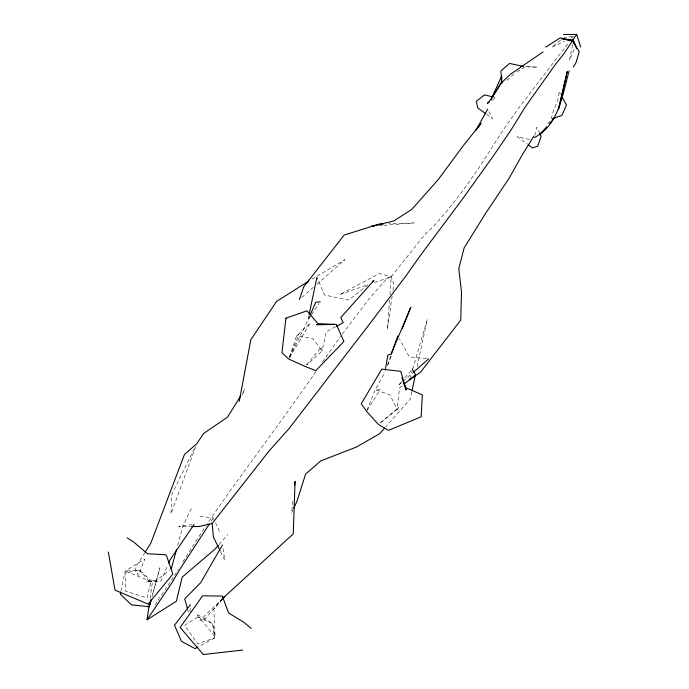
<?xml version="1.0" encoding="UTF-8"?>
<svg xmlns="http://www.w3.org/2000/svg" width="689" height="689" viewBox="0 0 689 689"><rect width="100%" height="100%" fill="white"/><g stroke="black" fill="none" stroke-linecap="round" stroke-linejoin="round"><path stroke-width="0.52" stroke-dasharray="3.44 2.58" d="M190.035 611.823L190.233 607.758M389.552 299.973L387.399 329.618L392.187 295.745M389.94 294.677L391.249 276.685L425.793 233.39L433.002 227.017L446.816 211.178L461.888 191.99L477.529 169.976L502.023 131.754L517.542 109.508L569.39 41.805M551.57 118.861C552.208 109.198 559.657 101.516 558.934 91.336L560.441 94.057M292.868 501.299L291.602 512.831L292.911 510.032M150.09 598.491L152.2 583.592L169.572 570.328M392.937 290.457L393.841 284.109L391.249 276.685L379.363 273.55L339.462 294.651L367.9 284.79M308.896 315.691L308.035 319.834L289.208 358.073M212.953 519.773L213.34 517.913L197.631 516.121M120.954 590.938L125.165 571.086L144.862 558.96L138.325 575.453L134.958 568.459L144.63 552.983M411.815 391.714L410.256 399.034L386.081 426.422M417.172 366.617L427.206 319.55L412.496 369.692M534.845 135.544L536.714 127.224L539.358 132.676M572.533 44.88L569.45 60.244L574.695 47.98M156.575 580.043L159.882 567.805L152.036 596.493L156.575 580.043L146.266 581.413L160.77 581.421L167.815 564.963M177.65 545.404L182.964 525.853L191.447 508.129M409.791 378.898L412.194 370.716M289.414 357.031L296.52 336.025L310.3 322.9L289.277 358.125M387.459 365.127L390.672 356.084M195.685 446.687L170.975 513.891L171.931 494.194L195.383 446.541M387.735 365.179L391.714 355.205M366.901 410.274L375.221 389.776L384.953 372.172M289.552 357.083L298.862 334.63L296.52 336.025L312.78 338.532L322.056 350.994L306.674 365.075M309.757 315.915L308.035 319.834L310.937 315.562M242.166 395.012L244.681 389.509L241.917 393.962M155.413 604.864L157.497 601.144M174.541 575.496L178.399 569.192M182.809 561.983L205.778 525.793M367.073 410.351L380.095 389.845L375.221 389.776L389.896 394.78L397.183 409.447L380.07 423.158M211.015 521.487L213.34 517.913M158.014 600.214L173.99 576.4M315.993 371.655L286.633 413.159L228.447 493.169L206.958 524.045M322.504 362.001L340.461 336.533M311.514 314.701L319.067 303.582M547.824 123.848L550.322 120.523M342.312 334.044L368.641 299.362L386.598 278.83L391.249 276.685L373.989 282.671M306.493 364.86L321.427 347.049L322.056 350.994L326.319 331.728L335.707 326.698M222.495 599.025L213.84 609.283L215.097 636.688L214.46 638.031L198.751 646.592M401.575 381.672L398.225 385.625L402.221 382.102M404.925 377.718L410.963 370.613M218.99 544.577L227.74 534.604M222.358 599.077L204.53 619.204L199.888 620.358L222.185 598.879M506.846 80.346L515.139 73.034M403.022 381.396L412.625 372.947M301.748 297.467L313.762 286.951M316.974 284.144L345.017 259.598L310.455 280.07M380.061 423.106L398.707 407.466L397.183 409.447L399.474 387.95L402.677 385.34M560.562 40.143L551.7 47.3L564.472 41.237M368.038 285.005L348.591 300.059L324.571 295.013L316.897 277.357M491.731 100.465L496.037 97.554L494.099 97.115M516.879 72L525.311 66.807L537.334 67.143L524.019 66.549M570.836 38.05L574.471 36.233L563.783 37.542M192.085 524.656L178.649 526.62L190.414 526.568M378.597 225.777L382.783 225.441M383.833 225.355L414.201 222.926L388.76 223.787M426.5 358.642L409.412 356.902L399.336 338.695M529.376 139.471L517.25 136.672L527.438 144.165M486.494 114.271L492.583 118.68L488.716 111.024M220.489 551.544L224.735 560.235L222.909 548.048M215.528 522.727L219.894 532.364M187.847 610.118L188.416 612.159M150.633 582.799L147.084 597.94L125.432 591.059L125.217 572.929L139.531 570.216L152.898 582.205L125.165 571.086L139.531 570.216L150.633 582.799M197.579 617.043L184.686 625.362L197.605 643.707L214.46 638.031L212.677 623.579L196.425 613.951L215.097 636.688L212.677 623.579L197.579 617.043"/><path stroke-width="1.03" d="M294.599 485.573L295.064 481.387L293.256 533.897L222.96 598.138M218.318 545.344L214.951 549.185L182.206 577.081L176.367 601.221L147.067 619.773L149.332 603.805M385.306 370.045L387.795 355.188L390.964 354.198L410.79 307.294L402.445 328.248M239.221 401.437L250.848 339.694L276.522 301.481L308.638 281.146M309.111 314.658L316.897 277.357M120.739 591.98L120.291 594.064L131.392 604.83L149.237 606.742L151.21 599.551M412.039 390.663L415.381 374.98M171.225 569.062L176.539 549.521M149.237 606.742L151.201 599.568M569.148 70.855C562.413 94.729 558.977 124.838 534.371 137.628M299.345 299.577L303.754 286.805L344.181 235.044L379.217 224.106L383.454 223.959M391.386 354.068L397.82 335.965M561.518 38.877L573.153 39.893L563.266 54.577L555.084 64.835L525.216 106.993L511.427 129.377L492.979 156.481L461.251 200.74L421.883 253.414L405.804 276.065L369.898 323.572L288.743 428.963L268.994 451.054L212.169 523.494L198.975 526.525L191.49 526.56M168.641 563.034L169.89 560.123L194.152 524.355M310.188 314.942L315.786 302.204L320.23 301.868M293.781 508.163L296.838 501.618L305.615 474.11L320.738 460.898L356.385 447.075L379.691 433.674L384.66 428.033M487.743 109.103L475.858 130.35L481.077 123.409L463.663 145.207L438.247 179.579L411.66 209.516L393.557 221.066L371.268 226.362L374.403 226.104M222.452 544.999L200.723 582.618L184.712 598.887L187.563 609.102M573.291 67.143L575.858 62.914L579.268 51.753L572.731 40.97L560.2 37.852L545.826 47.11M240.805 395.744L227.534 417.146L203.531 433.562L196.796 443.682L184.445 454.533L150.891 542.975L145.198 552.07M533.786 136.276L522.839 153.88L509.059 178.313L485.263 213.874L464.171 247.825L458.788 268.641L461.501 292.179L460.752 320.084L420.652 372.077L409.49 379.923M209.267 524.165L180.165 568.856L171.725 583.135L147.067 619.773M572.645 39.996L576.736 34.45L580.663 47.059M541.58 132.15L539.702 134.639L546.696 126.819M190.388 604.709L174.515 625.181L181.414 641.313L195.056 648.607L197.829 647.092M223.167 598.241L224.493 596.657L223.072 598.267M549.486 123.693L555.084 117.431M413.426 372.241L428.636 358.857M404.271 384.04L415.467 374.919L412.306 369.028M372.267 281.732L373.963 280.423L340.771 317.586L343.217 322.667L336.645 326.198M543.139 51.882L510.428 74.274L500.524 83.765L491.076 99.173L487.424 103.376L489.147 102.213M502.333 82.792L500.524 83.765L501.644 82.447L501.79 75.971L491.076 99.173L501.644 82.447L500.912 70.933L509.55 63.448L523.209 66.359M552.509 118.551L561.914 115.425L566.479 104.969L561.948 96.787M242.735 650.054L203.324 654.55L180.148 627.472L202.644 595.796L222.366 596.088L228.524 612.9L243.923 622.391L251.227 628.394M563.464 34.51L576.736 34.45M520.944 66.411L522.994 66.506M563.559 39.256L572.731 40.97L574.609 44.776M493.126 96.899L484.384 94.936L476.297 101.361L477.778 107.975L485.616 113.642M127.146 537.894L133.709 541.993L147.489 553.792L165.627 554.697L166.781 556.454L172.861 574.075L148.135 604.124L115.02 590.137L108.337 552.018M528.282 144.785L532.528 147.911L537.739 146.171L541.123 136.319L539.797 133.588M220.015 550.571L213.401 537.05L212.169 523.494M573.153 39.893L576.641 48.549M401.876 377.675L405.683 387.649L422.357 394.909L421.151 416.819L388.389 430.401L378.442 424.467L366.505 411.247L361.243 403.78L381.758 369.132L400.8 371.354L406.131 390.069L403.392 382.343M285.935 318.189L281.965 352.768L288.743 359.029L305.141 366.479L315.803 370.63L343.906 341.52L336.292 324.304L316.432 324.648L333.881 324.485L317.853 323.58L307.061 310.808L285.935 318.189M567.288 71.492L558.486 109.336L567.288 71.492"/></g></svg>
